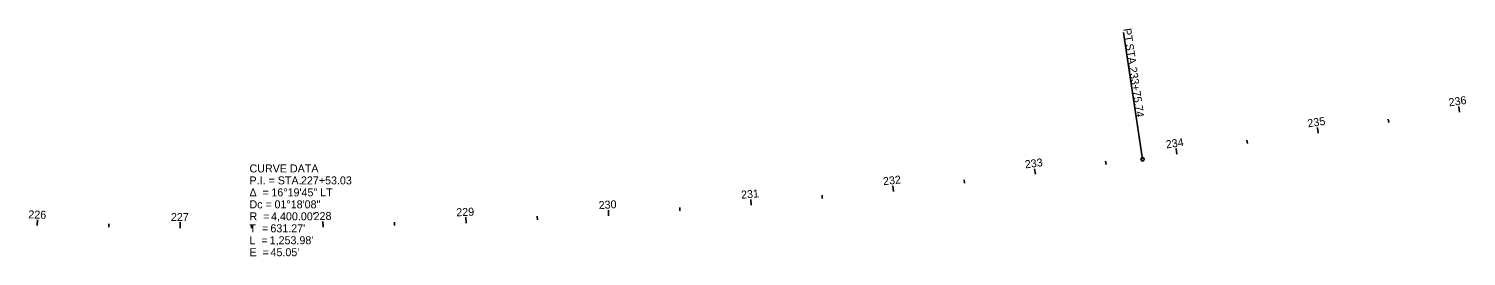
# Model space of a CAD drawing. Extents: x 1433976 to 1442459, y 450932 to 452534.
# Drawn here: x 1434999 to 1436005, y 451668 to 451828 of the extents above; entities that cross this region are included whole.
import ezdxf

# ---------------------------------------------------------------- set-up
doc = ezdxf.new("R2010")
doc.units = 0
for name, color, linetype in [('DT_X_Break_Line', 7, 'Continuous'), ('DT_X_Island', 7, 'Continuous'), ('DT_X_Terrain_Boundary', 7, 'Continuous')]:
    doc.layers.add(name, color=color, linetype=linetype)

msp = doc.modelspace()

# ---------------------------------------------------------------- linework, layer by layer
at = {"layer": 'DT_X_Break_Line'}
msp.add_line((1435778.3, 451735.9), (1435765, 451824.9), dxfattribs=at)
msp.add_circle((1435778.3, 451735.9), 1.2, dxfattribs=at)
at = {"layer": 'DT_X_Terrain_Boundary'}
for p, q in [((1435950.6, 451761.7), (1435950.2, 451764)), ((1436000.1, 451769), (1435999.5, 451773)), ((1435901.2, 451754.3), (1435900.6, 451758.2)), ((1435802.2, 451739.5), (1435801.7, 451743.5)), ((1435851.7, 451746.9), (1435851.3, 451749.3)), ((1435752.8, 451732.2), (1435752.4, 451734.6)), ((1435703.3, 451725.4), (1435702.7, 451729.3)), ((1435604, 451713.4), (1435603.5, 451717.4)), ((1435653.6, 451719.1), (1435653.4, 451721.5)), ((1435504.4, 451703.7), (1435504.1, 451707.7)), ((1435554.2, 451708.3), (1435554, 451710.7)), ((1435004.9, 451689.4), (1435005, 451693.4)), ((1435304.9, 451691.2), (1435304.7, 451695.2)), ((1435354.8, 451693.5), (1435354.7, 451695.9)), ((1435404.7, 451696.3), (1435404.5, 451700.3)), ((1435454.6, 451699.8), (1435454.4, 451702.1)), ((1435054.9, 451688.2), (1435054.9, 451690.6)), ((1435104.9, 451687.7), (1435104.9, 451691.7)), ((1435154.9, 451687.7), (1435154.9, 451690.1)), ((1435204.9, 451688.3), (1435204.8, 451692.3)), ((1435254.9, 451689.5), (1435254.8, 451691.9))]:
    msp.add_line(p, q, dxfattribs=at)

# ---------------------------------------------------------------- texts
at = {"layer": 'DT_X_Break_Line'}
for s, p in [('PT', (1435764.7, 451827.4)), (' STA. ', (1435766, 451818.7)), ('233+75.74', (1435768.7, 451800.3))]:
    msp.add_text(s, height=5.6, rotation=278.4952, dxfattribs=at).set_placement(p)
at = {"layer": 'DT_X_Island'}
for s, p in [('CURVE DATA', (1435153.4, 451726.7)), ('P.I. = STA. ', (1435153.4, 451718.3)), ('227+53.03', (1435189.4, 451718.3)), ('Δ  = ', (1435153.4, 451709.9)), ('16°19\'45" LT', (1435168.7, 451709.9)), ('Dc = ', (1435153.4, 451701.5)), ('01°18\'08"', (1435170.9, 451701.5)), ('R  = ', (1435153.4, 451693.1)), ("4,400.00'", (1435168.5, 451693.1)), ('T  = ', (1435153.4, 451684.7)), ("631.27'", (1435168, 451684.7)), ('L  = ', (1435153.4, 451676.3)), ('E  = ', (1435153.4, 451667.9)), ("1,253.98'", (1435167.5, 451676.3)), ("45.05'", (1435168.1, 451667.9))]:
    msp.add_text(s, height=5.6, dxfattribs=at).set_placement(p)
at = {"layer": 'DT_X_Terrain_Boundary'}
for s, rotation, p in [('236', 8.4952, (1435992.9, 451773)), ('235', 8.4952, (1435894.1, 451758.3)), ('234', 8.4952, (1435795, 451743.5)), ('233', 7.5089, (1435696.3, 451729.5)), ('232', 6.2067, (1435597, 451717.7)), ('231', 4.9046, (1435497.6, 451708.2)), ('230', 3.6024, (1435397.9, 451700.9)), ('226', 358.3937, (1434998.6, 451694.5)), ('227', 359.6959, (1435098.4, 451692.7)), ('228', 0.998, (1435198.3, 451693.2)), ('229', 2.3002, (1435298.2, 451695.9))]:
    msp.add_text(s, height=5.6, rotation=rotation, dxfattribs=at).set_placement(p)

doc.saveas('drawing.dxf')
